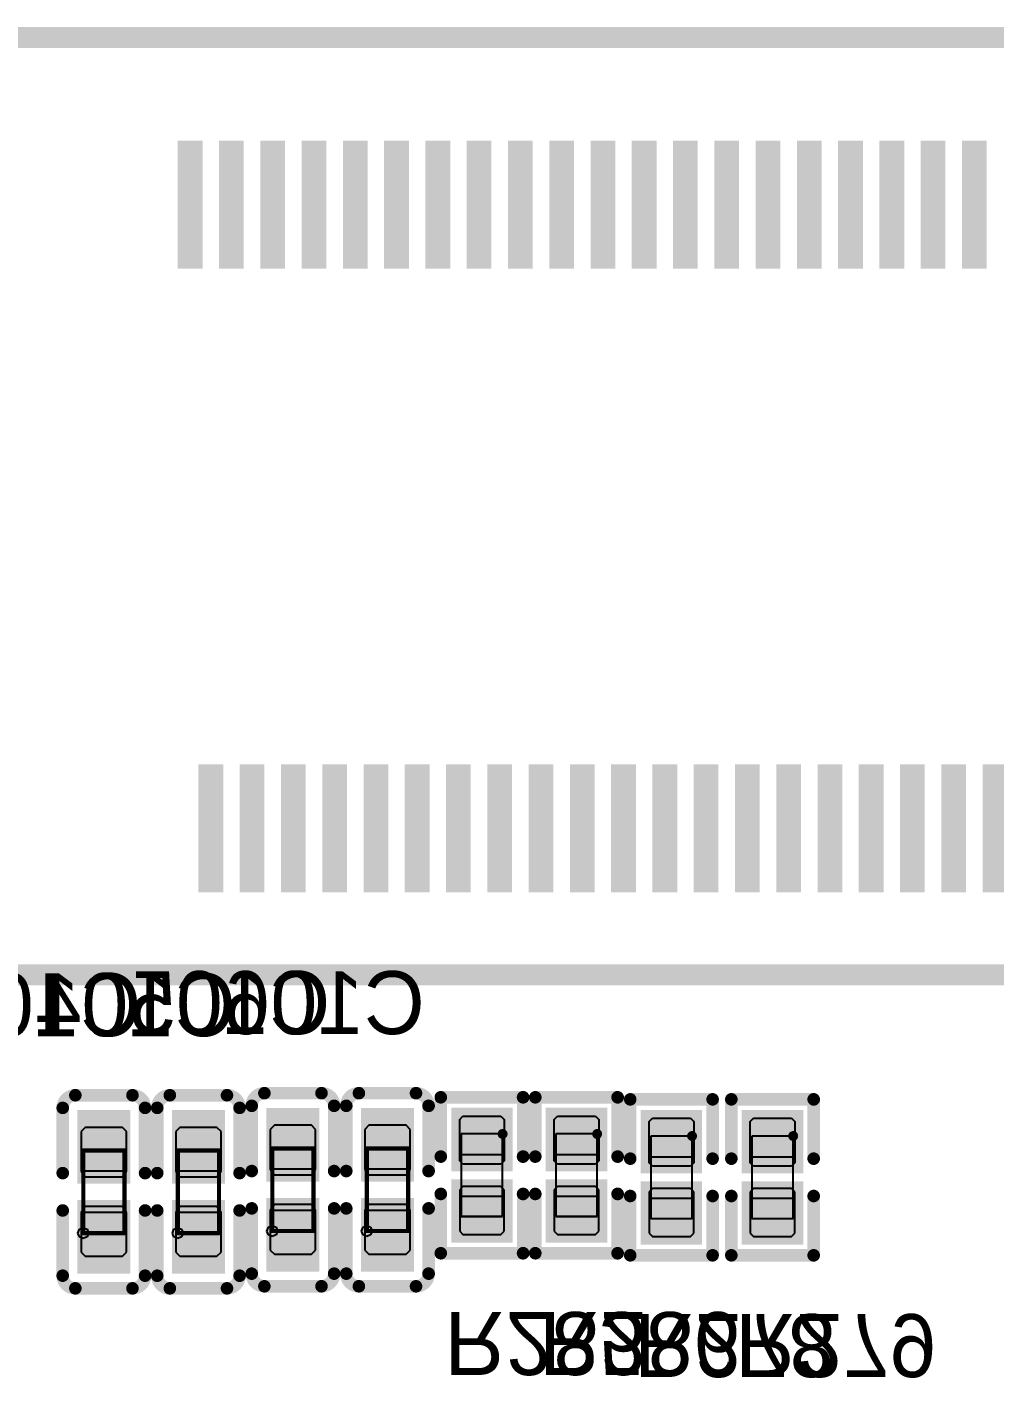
# Model space of a CAD drawing. Header units: millimetres. Extents: x 892 to 1144, y 1011 to 1123.
# Drawn here: x 1055.37 to 1067.09, y 1050.35 to 1066.7 of the extents above; entities that cross this region are included whole.
import ezdxf

# ---------------------------------------------------------------- set-up
doc = ezdxf.new("R2010")
doc.units = ezdxf.units.MM
for name, color, linetype in [('BottomLayer', 5, 'Continuous'), ('BottomOverlay', 54, 'Continuous'), ('BottomPaste', 16, 'Continuous'), ('BottomSolder', 6, 'Continuous'), ('Mechanical12', 56, 'Continuous'), ('Mechanical15', 56, 'Continuous'), ('Mechanical4', 56, 'Continuous'), ('Mechanical5', 56, 'Continuous'), ('Mechanical6', 56, 'Continuous')]:
    doc.layers.add(name, color=color, linetype=linetype)

msp = doc.modelspace()

# ---------------------------------------------------------------- linework, layer by layer
at = {"layer": 'BottomLayer'}
for points in [[(1057.195, 1063.775), (1057.495, 1063.775), (1057.195, 1065.325), (1057.495, 1065.325)], [(1057.695, 1063.775), (1057.995, 1063.775), (1057.695, 1065.325), (1057.995, 1065.325)], [(1058.195, 1063.775), (1058.495, 1063.775), (1058.195, 1065.325), (1058.495, 1065.325)], [(1058.695, 1063.775), (1058.995, 1063.775), (1058.695, 1065.325), (1058.995, 1065.325)], [(1059.195, 1063.775), (1059.495, 1063.775), (1059.195, 1065.325), (1059.495, 1065.325)], [(1059.695, 1063.775), (1059.995, 1063.775), (1059.695, 1065.325), (1059.995, 1065.325)], [(1060.195, 1063.775), (1060.495, 1063.775), (1060.195, 1065.325), (1060.495, 1065.325)], [(1060.695, 1063.775), (1060.995, 1063.775), (1060.695, 1065.325), (1060.995, 1065.325)], [(1061.195, 1063.775), (1061.495, 1063.775), (1061.195, 1065.325), (1061.495, 1065.325)], [(1061.695, 1063.775), (1061.995, 1063.775), (1061.695, 1065.325), (1061.995, 1065.325)], [(1062.195, 1063.775), (1062.495, 1063.775), (1062.195, 1065.325), (1062.495, 1065.325)], [(1062.695, 1063.775), (1062.995, 1063.775), (1062.695, 1065.325), (1062.995, 1065.325)], [(1063.195, 1063.775), (1063.495, 1063.775), (1063.195, 1065.325), (1063.495, 1065.325)], [(1063.695, 1063.775), (1063.995, 1063.775), (1063.695, 1065.325), (1063.995, 1065.325)], [(1064.195, 1063.775), (1064.495, 1063.775), (1064.195, 1065.325), (1064.495, 1065.325)], [(1064.695, 1063.775), (1064.995, 1063.775), (1064.695, 1065.325), (1064.995, 1065.325)], [(1065.195, 1063.775), (1065.495, 1063.775), (1065.195, 1065.325), (1065.495, 1065.325)], [(1065.695, 1063.775), (1065.995, 1063.775), (1065.695, 1065.325), (1065.995, 1065.325)], [(1066.195, 1063.775), (1066.495, 1063.775), (1066.195, 1065.325), (1066.495, 1065.325)], [(1066.695, 1063.775), (1066.995, 1063.775), (1066.695, 1065.325), (1066.995, 1065.325)], [(1057.445, 1056.225), (1057.745, 1056.225), (1057.445, 1057.775), (1057.745, 1057.775)], [(1057.945, 1056.225), (1058.245, 1056.225), (1057.945, 1057.775), (1058.245, 1057.775)], [(1058.445, 1056.225), (1058.745, 1056.225), (1058.445, 1057.775), (1058.745, 1057.775)], [(1058.945, 1056.225), (1059.245, 1056.225), (1058.945, 1057.775), (1059.245, 1057.775)], [(1059.445, 1056.225), (1059.745, 1056.225), (1059.445, 1057.775), (1059.745, 1057.775)], [(1059.945, 1056.225), (1060.245, 1056.225), (1059.945, 1057.775), (1060.245, 1057.775)], [(1060.445, 1056.225), (1060.745, 1056.225), (1060.445, 1057.775), (1060.745, 1057.775)], [(1060.945, 1056.225), (1061.245, 1056.225), (1060.945, 1057.775), (1061.245, 1057.775)], [(1061.445, 1056.225), (1061.745, 1056.225), (1061.445, 1057.775), (1061.745, 1057.775)], [(1061.945, 1056.225), (1062.245, 1056.225), (1061.945, 1057.775), (1062.245, 1057.775)], [(1062.445, 1056.225), (1062.745, 1056.225), (1062.445, 1057.775), (1062.745, 1057.775)], [(1062.945, 1056.225), (1063.245, 1056.225), (1062.945, 1057.775), (1063.245, 1057.775)], [(1063.445, 1056.225), (1063.745, 1056.225), (1063.445, 1057.775), (1063.745, 1057.775)], [(1063.945, 1056.225), (1064.245, 1056.225), (1063.945, 1057.775), (1064.245, 1057.775)], [(1064.445, 1056.225), (1064.745, 1056.225), (1064.445, 1057.775), (1064.745, 1057.775)], [(1064.945, 1056.225), (1065.245, 1056.225), (1064.945, 1057.775), (1065.245, 1057.775)], [(1065.445, 1056.225), (1065.745, 1056.225), (1065.445, 1057.775), (1065.745, 1057.775)], [(1065.945, 1056.225), (1066.245, 1056.225), (1065.945, 1057.775), (1066.245, 1057.775)], [(1066.445, 1056.225), (1066.745, 1056.225), (1066.445, 1057.775), (1066.745, 1057.775)], [(1066.945, 1056.225), (1067.245, 1056.225), (1066.945, 1057.775), (1067.245, 1057.775)], [(1056.57, 1052.75), (1056.57, 1053.54), (1056.03, 1052.75), (1056.03, 1053.54)], [(1057.715, 1052.75), (1057.715, 1053.54), (1057.175, 1052.75), (1057.175, 1053.54)], [(1058.86, 1052.775), (1058.86, 1053.565), (1058.32, 1052.775), (1058.32, 1053.565)], [(1060.005, 1052.775), (1060.005, 1053.565), (1059.465, 1052.775), (1059.465, 1053.565)], [(1060.61, 1053.516), (1060.61, 1052.95), (1061.15, 1053.516), (1061.15, 1052.95)], [(1061.755, 1053.516), (1061.755, 1052.95), (1062.295, 1053.516), (1062.295, 1052.95)], [(1062.905, 1053.491), (1062.905, 1052.925), (1063.445, 1053.491), (1063.445, 1052.925)], [(1064.13, 1053.491), (1064.13, 1052.925), (1064.67, 1053.491), (1064.67, 1052.925)], [(1060.61, 1052.65), (1060.61, 1052.084), (1061.15, 1052.65), (1061.15, 1052.084)], [(1061.755, 1052.65), (1061.755, 1052.084), (1062.295, 1052.65), (1062.295, 1052.084)], [(1062.905, 1052.625), (1062.905, 1052.059), (1063.445, 1052.625), (1063.445, 1052.059)], [(1064.13, 1052.625), (1064.13, 1052.059), (1064.67, 1052.625), (1064.67, 1052.059)], [(1056.57, 1051.66), (1056.57, 1052.45), (1056.03, 1051.66), (1056.03, 1052.45)], [(1057.715, 1051.66), (1057.715, 1052.45), (1057.175, 1051.66), (1057.175, 1052.45)], [(1058.86, 1051.685), (1058.86, 1052.475), (1058.32, 1051.685), (1058.32, 1052.475)], [(1060.005, 1051.685), (1060.005, 1052.475), (1059.465, 1051.685), (1059.465, 1052.475)]]:
    msp.add_solid(points, dxfattribs=at)
at = {"layer": 'BottomOverlay', "const_width": 0.152}
for points in [[(1055.801, 1053.616, -0.414214), (1055.954, 1053.769)], [(1056.646, 1053.769, -0.414214), (1056.799, 1053.616)], [(1056.946, 1053.616, -0.414214), (1057.099, 1053.769)], [(1057.791, 1053.769, -0.414214), (1057.944, 1053.616)], [(1058.091, 1053.641, -0.414214), (1058.244, 1053.794)], [(1058.936, 1053.794, -0.414214), (1059.089, 1053.641)], [(1059.236, 1053.641, -0.414214), (1059.389, 1053.794)], [(1060.081, 1053.794, -0.414214), (1060.234, 1053.641)], [(1055.954, 1051.431, -0.414214), (1055.801, 1051.584)], [(1056.799, 1051.584, -0.414214), (1056.646, 1051.431)], [(1057.099, 1051.431, -0.414214), (1056.946, 1051.584)], [(1057.944, 1051.584, -0.414214), (1057.791, 1051.431)], [(1058.244, 1051.456, -0.414214), (1058.091, 1051.609)], [(1059.089, 1051.609, -0.414214), (1058.936, 1051.456)], [(1059.389, 1051.456, -0.414214), (1059.236, 1051.609)], [(1060.234, 1051.609, -0.414214), (1060.081, 1051.456)]]:
    msp.add_lwpolyline(points, format="xyb", dxfattribs=at)
for points in [[(1055.954, 1053.769), (1056.646, 1053.769)], [(1057.099, 1053.769), (1057.791, 1053.769)], [(1058.244, 1053.794), (1058.936, 1053.794)], [(1059.389, 1053.794), (1060.081, 1053.794)], [(1055.801, 1052.826), (1055.801, 1053.616)], [(1056.799, 1052.826), (1056.799, 1053.616)], [(1056.946, 1052.826), (1056.946, 1053.616)], [(1057.944, 1052.826), (1057.944, 1053.616)], [(1058.091, 1052.851), (1058.091, 1053.641)], [(1059.089, 1052.851), (1059.089, 1053.641)], [(1059.236, 1052.851), (1059.236, 1053.641)], [(1060.234, 1052.851), (1060.234, 1053.641)], [(1060.381, 1053.744), (1061.379, 1053.744)], [(1060.381, 1053.026), (1060.381, 1053.744)], [(1061.379, 1053.026), (1061.379, 1053.744)], [(1061.526, 1053.744), (1062.524, 1053.744)], [(1061.526, 1053.026), (1061.526, 1053.744)], [(1062.524, 1053.026), (1062.524, 1053.744)], [(1062.676, 1053.719), (1063.674, 1053.719)], [(1062.676, 1053.001), (1062.676, 1053.719)], [(1063.674, 1053.001), (1063.674, 1053.719)], [(1063.901, 1053.719), (1064.899, 1053.719)], [(1063.901, 1053.001), (1063.901, 1053.719)], [(1064.899, 1053.001), (1064.899, 1053.719)], [(1060.381, 1051.856), (1060.381, 1052.574)], [(1061.379, 1051.856), (1061.379, 1052.574)], [(1061.526, 1051.856), (1061.526, 1052.574)], [(1062.524, 1051.856), (1062.524, 1052.574)], [(1062.676, 1051.831), (1062.676, 1052.549)], [(1063.674, 1051.831), (1063.674, 1052.549)], [(1063.901, 1051.831), (1063.901, 1052.549)], [(1064.899, 1051.831), (1064.899, 1052.549)], [(1055.801, 1051.584), (1055.801, 1052.374)], [(1056.799, 1051.584), (1056.799, 1052.374)], [(1056.946, 1051.584), (1056.946, 1052.374)], [(1057.944, 1051.584), (1057.944, 1052.374)], [(1058.091, 1051.609), (1058.091, 1052.399)], [(1059.089, 1051.609), (1059.089, 1052.399)], [(1059.236, 1051.609), (1059.236, 1052.399)], [(1060.234, 1051.609), (1060.234, 1052.399)], [(1060.381, 1051.856), (1061.379, 1051.856)], [(1061.526, 1051.856), (1062.524, 1051.856)], [(1062.676, 1051.831), (1063.674, 1051.831)], [(1063.901, 1051.831), (1064.899, 1051.831)], [(1055.954, 1051.431), (1056.646, 1051.431)], [(1057.099, 1051.431), (1057.791, 1051.431)], [(1058.244, 1051.456), (1058.936, 1051.456)], [(1059.389, 1051.456), (1060.081, 1051.456)]]:
    msp.add_lwpolyline(points, dxfattribs=at)
at = {"layer": 'BottomOverlay', "const_width": 0.0762}
for points in [[(1055.916, 1053.769, 1), (1055.992, 1053.769, 1)], [(1055.916, 1053.769, 1), (1055.992, 1053.769, 1)], [(1056.608, 1053.769, 1), (1056.684, 1053.769, 1)], [(1056.608, 1053.769, 1), (1056.684, 1053.769, 1)], [(1057.061, 1053.769, 1), (1057.137, 1053.769, 1)], [(1057.061, 1053.769, 1), (1057.137, 1053.769, 1)], [(1057.753, 1053.769, 1), (1057.829, 1053.769, 1)], [(1057.753, 1053.769, 1), (1057.829, 1053.769, 1)], [(1058.206, 1053.794, 1), (1058.282, 1053.794, 1)], [(1058.206, 1053.794, 1), (1058.282, 1053.794, 1)], [(1058.898, 1053.794, 1), (1058.974, 1053.794, 1)], [(1058.898, 1053.794, 1), (1058.974, 1053.794, 1)], [(1059.351, 1053.794, 1), (1059.427, 1053.794, 1)], [(1059.351, 1053.794, 1), (1059.427, 1053.794, 1)], [(1060.043, 1053.794, 1), (1060.119, 1053.794, 1)], [(1060.043, 1053.794, 1), (1060.119, 1053.794, 1)], [(1055.763, 1053.616, 1), (1055.839, 1053.616, 1)], [(1055.763, 1053.616, 1), (1055.839, 1053.616, 1)], [(1056.761, 1053.616, 1), (1056.837, 1053.616, 1)], [(1056.761, 1053.616, 1), (1056.837, 1053.616, 1)], [(1056.908, 1053.616, 1), (1056.984, 1053.616, 1)], [(1056.908, 1053.616, 1), (1056.984, 1053.616, 1)], [(1057.906, 1053.616, 1), (1057.982, 1053.616, 1)], [(1057.906, 1053.616, 1), (1057.982, 1053.616, 1)], [(1058.053, 1053.641, 1), (1058.129, 1053.641, 1)], [(1058.053, 1053.641, 1), (1058.129, 1053.641, 1)], [(1059.051, 1053.641, 1), (1059.127, 1053.641, 1)], [(1059.051, 1053.641, 1), (1059.127, 1053.641, 1)], [(1059.198, 1053.641, 1), (1059.274, 1053.641, 1)], [(1059.198, 1053.641, 1), (1059.274, 1053.641, 1)], [(1060.195, 1053.641, 1), (1060.272, 1053.641, 1)], [(1060.195, 1053.641, 1), (1060.272, 1053.641, 1)], [(1060.343, 1053.744, 1), (1060.419, 1053.744, 1)], [(1060.343, 1053.744, 1), (1060.419, 1053.744, 1)], [(1061.34, 1053.744, 1), (1061.417, 1053.744, 1)], [(1061.34, 1053.744, 1), (1061.417, 1053.744, 1)], [(1061.488, 1053.744, 1), (1061.564, 1053.744, 1)], [(1061.488, 1053.744, 1), (1061.564, 1053.744, 1)], [(1062.485, 1053.744, 1), (1062.562, 1053.744, 1)], [(1062.485, 1053.744, 1), (1062.562, 1053.744, 1)], [(1062.638, 1053.719, 1), (1062.714, 1053.719, 1)], [(1062.638, 1053.719, 1), (1062.714, 1053.719, 1)], [(1063.636, 1053.719, 1), (1063.712, 1053.719, 1)], [(1063.636, 1053.719, 1), (1063.712, 1053.719, 1)], [(1063.863, 1053.719, 1), (1063.939, 1053.719, 1)], [(1063.863, 1053.719, 1), (1063.939, 1053.719, 1)], [(1064.86, 1053.719, 1), (1064.937, 1053.719, 1)], [(1064.86, 1053.719, 1), (1064.937, 1053.719, 1)], [(1060.343, 1053.026, 1), (1060.419, 1053.026, 1)], [(1061.34, 1053.026, 1), (1061.417, 1053.026, 1)], [(1061.488, 1053.026, 1), (1061.564, 1053.026, 1)], [(1062.485, 1053.026, 1), (1062.562, 1053.026, 1)], [(1062.638, 1053.001, 1), (1062.714, 1053.001, 1)], [(1063.636, 1053.001, 1), (1063.712, 1053.001, 1)], [(1063.863, 1053.001, 1), (1063.939, 1053.001, 1)], [(1064.86, 1053.001, 1), (1064.937, 1053.001, 1)], [(1055.763, 1052.826, 1), (1055.839, 1052.826, 1)], [(1056.761, 1052.826, 1), (1056.837, 1052.826, 1)], [(1056.908, 1052.826, 1), (1056.984, 1052.826, 1)], [(1057.906, 1052.826, 1), (1057.982, 1052.826, 1)], [(1058.053, 1052.851, 1), (1058.129, 1052.851, 1)], [(1059.051, 1052.851, 1), (1059.127, 1052.851, 1)], [(1059.198, 1052.851, 1), (1059.274, 1052.851, 1)], [(1060.195, 1052.851, 1), (1060.272, 1052.851, 1)], [(1060.343, 1052.574, 1), (1060.419, 1052.574, 1)], [(1061.34, 1052.574, 1), (1061.417, 1052.574, 1)], [(1061.488, 1052.574, 1), (1061.564, 1052.574, 1)], [(1062.485, 1052.574, 1), (1062.562, 1052.574, 1)], [(1062.638, 1052.549, 1), (1062.714, 1052.549, 1)], [(1063.636, 1052.549, 1), (1063.712, 1052.549, 1)], [(1063.863, 1052.549, 1), (1063.939, 1052.549, 1)], [(1064.86, 1052.549, 1), (1064.937, 1052.549, 1)], [(1055.763, 1052.374, 1), (1055.839, 1052.374, 1)], [(1056.761, 1052.374, 1), (1056.837, 1052.374, 1)], [(1056.908, 1052.374, 1), (1056.984, 1052.374, 1)], [(1057.906, 1052.374, 1), (1057.982, 1052.374, 1)], [(1058.053, 1052.399, 1), (1058.129, 1052.399, 1)], [(1059.051, 1052.399, 1), (1059.127, 1052.399, 1)], [(1059.198, 1052.399, 1), (1059.274, 1052.399, 1)], [(1060.195, 1052.399, 1), (1060.272, 1052.399, 1)], [(1060.343, 1051.856, 1), (1060.419, 1051.856, 1)], [(1060.343, 1051.856, 1), (1060.419, 1051.856, 1)], [(1061.34, 1051.856, 1), (1061.417, 1051.856, 1)], [(1061.34, 1051.856, 1), (1061.417, 1051.856, 1)], [(1061.488, 1051.856, 1), (1061.564, 1051.856, 1)], [(1061.488, 1051.856, 1), (1061.564, 1051.856, 1)], [(1062.485, 1051.856, 1), (1062.562, 1051.856, 1)], [(1062.485, 1051.856, 1), (1062.562, 1051.856, 1)], [(1062.638, 1051.831, 1), (1062.714, 1051.831, 1)], [(1062.638, 1051.831, 1), (1062.714, 1051.831, 1)], [(1063.636, 1051.831, 1), (1063.712, 1051.831, 1)], [(1063.636, 1051.831, 1), (1063.712, 1051.831, 1)], [(1063.863, 1051.831, 1), (1063.939, 1051.831, 1)], [(1063.863, 1051.831, 1), (1063.939, 1051.831, 1)], [(1064.86, 1051.831, 1), (1064.937, 1051.831, 1)], [(1064.86, 1051.831, 1), (1064.937, 1051.831, 1)], [(1055.763, 1051.584, 1), (1055.839, 1051.584, 1)], [(1055.763, 1051.584, 1), (1055.839, 1051.584, 1)], [(1056.761, 1051.584, 1), (1056.837, 1051.584, 1)], [(1056.761, 1051.584, 1), (1056.837, 1051.584, 1)], [(1056.908, 1051.584, 1), (1056.984, 1051.584, 1)], [(1056.908, 1051.584, 1), (1056.984, 1051.584, 1)], [(1057.906, 1051.584, 1), (1057.982, 1051.584, 1)], [(1057.906, 1051.584, 1), (1057.982, 1051.584, 1)], [(1058.053, 1051.609, 1), (1058.129, 1051.609, 1)], [(1058.053, 1051.609, 1), (1058.129, 1051.609, 1)], [(1059.051, 1051.609, 1), (1059.127, 1051.609, 1)], [(1059.051, 1051.609, 1), (1059.127, 1051.609, 1)], [(1059.198, 1051.609, 1), (1059.274, 1051.609, 1)], [(1059.198, 1051.609, 1), (1059.274, 1051.609, 1)], [(1060.195, 1051.609, 1), (1060.272, 1051.609, 1)], [(1060.195, 1051.609, 1), (1060.272, 1051.609, 1)], [(1055.916, 1051.431, 1), (1055.992, 1051.431, 1)], [(1055.916, 1051.431, 1), (1055.992, 1051.431, 1)], [(1056.608, 1051.431, 1), (1056.684, 1051.431, 1)], [(1056.608, 1051.431, 1), (1056.684, 1051.431, 1)], [(1057.061, 1051.431, 1), (1057.137, 1051.431, 1)], [(1057.061, 1051.431, 1), (1057.137, 1051.431, 1)], [(1057.753, 1051.431, 1), (1057.829, 1051.431, 1)], [(1057.753, 1051.431, 1), (1057.829, 1051.431, 1)], [(1058.206, 1051.456, 1), (1058.282, 1051.456, 1)], [(1058.206, 1051.456, 1), (1058.282, 1051.456, 1)], [(1058.898, 1051.456, 1), (1058.974, 1051.456, 1)], [(1058.898, 1051.456, 1), (1058.974, 1051.456, 1)], [(1059.351, 1051.456, 1), (1059.427, 1051.456, 1)], [(1059.351, 1051.456, 1), (1059.427, 1051.456, 1)], [(1060.043, 1051.456, 1), (1060.119, 1051.456, 1)], [(1060.043, 1051.456, 1), (1060.119, 1051.456, 1)]]:
    msp.add_lwpolyline(points, format="xyb", close=True, dxfattribs=at)
at = {"layer": 'BottomPaste'}
for p, q in [((1060.61, 1053.476), (1060.65, 1053.516)), ((1060.65, 1053.516), (1061.11, 1053.516)), ((1061.11, 1053.516), (1061.15, 1053.476)), ((1061.755, 1053.476), (1061.795, 1053.516)), ((1061.795, 1053.516), (1062.255, 1053.516)), ((1062.255, 1053.516), (1062.295, 1053.476)), ((1056.075, 1053.38), (1056.025, 1053.33)), ((1056.525, 1053.38), (1056.075, 1053.38)), ((1056.575, 1053.33), (1056.525, 1053.38)), ((1057.22, 1053.38), (1057.17, 1053.33)), ((1057.67, 1053.38), (1057.22, 1053.38)), ((1057.72, 1053.33), (1057.67, 1053.38)), ((1058.365, 1053.405), (1058.315, 1053.355)), ((1058.315, 1053.355), (1058.315, 1052.875)), ((1058.815, 1053.405), (1058.365, 1053.405)), ((1058.865, 1053.355), (1058.815, 1053.405)), ((1058.865, 1052.875), (1058.865, 1053.355)), ((1059.51, 1053.405), (1059.46, 1053.355)), ((1059.46, 1053.355), (1059.46, 1052.875)), ((1059.96, 1053.405), (1059.51, 1053.405)), ((1060.01, 1053.355), (1059.96, 1053.405)), ((1060.01, 1052.875), (1060.01, 1053.355)), ((1060.61, 1052.975), (1060.61, 1053.476)), ((1061.15, 1053.476), (1061.15, 1052.975)), ((1061.755, 1052.975), (1061.755, 1053.476)), ((1062.295, 1053.476), (1062.295, 1052.975)), ((1062.905, 1053.451), (1062.945, 1053.491)), ((1062.905, 1052.95), (1062.905, 1053.451)), ((1062.945, 1053.491), (1063.405, 1053.491)), ((1063.405, 1053.491), (1063.445, 1053.451)), ((1063.445, 1053.451), (1063.445, 1052.95)), ((1064.13, 1053.451), (1064.17, 1053.491)), ((1064.13, 1052.95), (1064.13, 1053.451)), ((1064.17, 1053.491), (1064.63, 1053.491)), ((1064.63, 1053.491), (1064.67, 1053.451)), ((1064.67, 1053.451), (1064.67, 1052.95)), ((1056.025, 1053.33), (1056.025, 1052.85)), ((1056.575, 1052.85), (1056.575, 1053.33)), ((1057.17, 1053.33), (1057.17, 1052.85)), ((1057.72, 1052.85), (1057.72, 1053.33)), ((1056.025, 1052.85), (1056.075, 1052.78)), ((1056.525, 1052.78), (1056.575, 1052.85)), ((1057.17, 1052.85), (1057.22, 1052.78)), ((1057.67, 1052.78), (1057.72, 1052.85)), ((1058.315, 1052.875), (1058.365, 1052.805)), ((1058.815, 1052.805), (1058.865, 1052.875)), ((1059.46, 1052.875), (1059.51, 1052.805)), ((1059.96, 1052.805), (1060.01, 1052.875)), ((1060.65, 1052.935), (1060.61, 1052.975)), ((1061.11, 1052.935), (1060.65, 1052.935)), ((1061.15, 1052.975), (1061.11, 1052.935)), ((1061.795, 1052.935), (1061.755, 1052.975)), ((1062.255, 1052.935), (1061.795, 1052.935)), ((1062.295, 1052.975), (1062.255, 1052.935)), ((1062.945, 1052.91), (1062.905, 1052.95)), ((1063.405, 1052.91), (1062.945, 1052.91)), ((1063.445, 1052.95), (1063.405, 1052.91)), ((1064.17, 1052.91), (1064.13, 1052.95)), ((1064.63, 1052.91), (1064.17, 1052.91)), ((1064.67, 1052.95), (1064.63, 1052.91)), ((1056.075, 1052.78), (1056.525, 1052.78)), ((1057.22, 1052.78), (1057.67, 1052.78)), ((1058.365, 1052.805), (1058.815, 1052.805)), ((1059.51, 1052.805), (1059.96, 1052.805)), ((1060.65, 1052.665), (1060.61, 1052.625)), ((1060.61, 1052.625), (1060.61, 1052.124)), ((1061.11, 1052.665), (1060.65, 1052.665)), ((1061.15, 1052.625), (1061.11, 1052.665)), ((1061.15, 1052.124), (1061.15, 1052.625)), ((1061.795, 1052.665), (1061.755, 1052.625)), ((1061.755, 1052.625), (1061.755, 1052.124)), ((1062.255, 1052.665), (1061.795, 1052.665)), ((1062.295, 1052.625), (1062.255, 1052.665)), ((1062.295, 1052.124), (1062.295, 1052.625)), ((1062.945, 1052.64), (1062.905, 1052.6)), ((1062.905, 1052.6), (1062.905, 1052.099)), ((1063.405, 1052.64), (1062.945, 1052.64)), ((1063.445, 1052.6), (1063.405, 1052.64)), ((1063.445, 1052.099), (1063.445, 1052.6)), ((1064.17, 1052.64), (1064.13, 1052.6)), ((1064.13, 1052.6), (1064.13, 1052.099)), ((1064.63, 1052.64), (1064.17, 1052.64)), ((1064.67, 1052.6), (1064.63, 1052.64)), ((1064.67, 1052.099), (1064.67, 1052.6)), ((1056.075, 1052.42), (1056.025, 1052.35)), ((1056.525, 1052.42), (1056.075, 1052.42)), ((1056.575, 1052.35), (1056.525, 1052.42)), ((1057.22, 1052.42), (1057.17, 1052.35)), ((1057.67, 1052.42), (1057.22, 1052.42)), ((1057.72, 1052.35), (1057.67, 1052.42)), ((1058.365, 1052.445), (1058.315, 1052.375)), ((1058.315, 1052.375), (1058.315, 1051.895)), ((1058.815, 1052.445), (1058.365, 1052.445)), ((1058.865, 1052.375), (1058.815, 1052.445)), ((1058.865, 1051.895), (1058.865, 1052.375)), ((1059.51, 1052.445), (1059.46, 1052.375)), ((1059.46, 1052.375), (1059.46, 1051.895)), ((1059.96, 1052.445), (1059.51, 1052.445)), ((1060.01, 1052.375), (1059.96, 1052.445)), ((1060.01, 1051.895), (1060.01, 1052.375)), ((1056.025, 1052.35), (1056.025, 1051.87)), ((1056.575, 1051.87), (1056.575, 1052.35)), ((1057.17, 1052.35), (1057.17, 1051.87)), ((1057.72, 1051.87), (1057.72, 1052.35)), ((1060.61, 1052.124), (1060.65, 1052.084)), ((1060.65, 1052.084), (1061.11, 1052.084)), ((1061.11, 1052.084), (1061.15, 1052.124)), ((1061.755, 1052.124), (1061.795, 1052.084)), ((1061.795, 1052.084), (1062.255, 1052.084)), ((1062.255, 1052.084), (1062.295, 1052.124)), ((1062.905, 1052.099), (1062.945, 1052.059)), ((1062.945, 1052.059), (1063.405, 1052.059)), ((1063.405, 1052.059), (1063.445, 1052.099)), ((1064.13, 1052.099), (1064.17, 1052.059)), ((1064.17, 1052.059), (1064.63, 1052.059)), ((1064.63, 1052.059), (1064.67, 1052.099)), ((1056.025, 1051.87), (1056.075, 1051.82)), ((1056.525, 1051.82), (1056.575, 1051.87)), ((1057.17, 1051.87), (1057.22, 1051.82)), ((1057.67, 1051.82), (1057.72, 1051.87)), ((1058.315, 1051.895), (1058.365, 1051.845)), ((1058.815, 1051.845), (1058.865, 1051.895)), ((1059.46, 1051.895), (1059.51, 1051.845)), ((1059.96, 1051.845), (1060.01, 1051.895)), ((1056.075, 1051.82), (1056.525, 1051.82)), ((1057.22, 1051.82), (1057.67, 1051.82)), ((1058.365, 1051.845), (1058.815, 1051.845)), ((1059.51, 1051.845), (1059.96, 1051.845))]:
    msp.add_line(p, q, dxfattribs=at)
for points in [[(1057.195, 1063.775), (1057.495, 1063.775), (1057.195, 1065.325), (1057.495, 1065.325)], [(1057.695, 1063.775), (1057.995, 1063.775), (1057.695, 1065.325), (1057.995, 1065.325)], [(1058.195, 1063.775), (1058.495, 1063.775), (1058.195, 1065.325), (1058.495, 1065.325)], [(1058.695, 1063.775), (1058.995, 1063.775), (1058.695, 1065.325), (1058.995, 1065.325)], [(1059.195, 1063.775), (1059.495, 1063.775), (1059.195, 1065.325), (1059.495, 1065.325)], [(1059.695, 1063.775), (1059.995, 1063.775), (1059.695, 1065.325), (1059.995, 1065.325)], [(1060.195, 1063.775), (1060.495, 1063.775), (1060.195, 1065.325), (1060.495, 1065.325)], [(1060.695, 1063.775), (1060.995, 1063.775), (1060.695, 1065.325), (1060.995, 1065.325)], [(1061.195, 1063.775), (1061.495, 1063.775), (1061.195, 1065.325), (1061.495, 1065.325)], [(1061.695, 1063.775), (1061.995, 1063.775), (1061.695, 1065.325), (1061.995, 1065.325)], [(1062.195, 1063.775), (1062.495, 1063.775), (1062.195, 1065.325), (1062.495, 1065.325)], [(1062.695, 1063.775), (1062.995, 1063.775), (1062.695, 1065.325), (1062.995, 1065.325)], [(1063.195, 1063.775), (1063.495, 1063.775), (1063.195, 1065.325), (1063.495, 1065.325)], [(1063.695, 1063.775), (1063.995, 1063.775), (1063.695, 1065.325), (1063.995, 1065.325)], [(1064.195, 1063.775), (1064.495, 1063.775), (1064.195, 1065.325), (1064.495, 1065.325)], [(1064.695, 1063.775), (1064.995, 1063.775), (1064.695, 1065.325), (1064.995, 1065.325)], [(1065.195, 1063.775), (1065.495, 1063.775), (1065.195, 1065.325), (1065.495, 1065.325)], [(1065.695, 1063.775), (1065.995, 1063.775), (1065.695, 1065.325), (1065.995, 1065.325)], [(1066.195, 1063.775), (1066.495, 1063.775), (1066.195, 1065.325), (1066.495, 1065.325)], [(1066.695, 1063.775), (1066.995, 1063.775), (1066.695, 1065.325), (1066.995, 1065.325)], [(1057.445, 1056.225), (1057.745, 1056.225), (1057.445, 1057.775), (1057.745, 1057.775)], [(1057.945, 1056.225), (1058.245, 1056.225), (1057.945, 1057.775), (1058.245, 1057.775)], [(1058.445, 1056.225), (1058.745, 1056.225), (1058.445, 1057.775), (1058.745, 1057.775)], [(1058.945, 1056.225), (1059.245, 1056.225), (1058.945, 1057.775), (1059.245, 1057.775)], [(1059.445, 1056.225), (1059.745, 1056.225), (1059.445, 1057.775), (1059.745, 1057.775)], [(1059.945, 1056.225), (1060.245, 1056.225), (1059.945, 1057.775), (1060.245, 1057.775)], [(1060.445, 1056.225), (1060.745, 1056.225), (1060.445, 1057.775), (1060.745, 1057.775)], [(1060.945, 1056.225), (1061.245, 1056.225), (1060.945, 1057.775), (1061.245, 1057.775)], [(1061.445, 1056.225), (1061.745, 1056.225), (1061.445, 1057.775), (1061.745, 1057.775)], [(1061.945, 1056.225), (1062.245, 1056.225), (1061.945, 1057.775), (1062.245, 1057.775)], [(1062.445, 1056.225), (1062.745, 1056.225), (1062.445, 1057.775), (1062.745, 1057.775)], [(1062.945, 1056.225), (1063.245, 1056.225), (1062.945, 1057.775), (1063.245, 1057.775)], [(1063.445, 1056.225), (1063.745, 1056.225), (1063.445, 1057.775), (1063.745, 1057.775)], [(1063.945, 1056.225), (1064.245, 1056.225), (1063.945, 1057.775), (1064.245, 1057.775)], [(1064.445, 1056.225), (1064.745, 1056.225), (1064.445, 1057.775), (1064.745, 1057.775)], [(1064.945, 1056.225), (1065.245, 1056.225), (1064.945, 1057.775), (1065.245, 1057.775)], [(1065.445, 1056.225), (1065.745, 1056.225), (1065.445, 1057.775), (1065.745, 1057.775)], [(1065.945, 1056.225), (1066.245, 1056.225), (1065.945, 1057.775), (1066.245, 1057.775)], [(1066.445, 1056.225), (1066.745, 1056.225), (1066.445, 1057.775), (1066.745, 1057.775)], [(1066.945, 1056.225), (1067.245, 1056.225), (1066.945, 1057.775), (1067.245, 1057.775)], [(1056.57, 1052.75), (1056.57, 1053.54), (1056.03, 1052.75), (1056.03, 1053.54)], [(1057.715, 1052.75), (1057.715, 1053.54), (1057.175, 1052.75), (1057.175, 1053.54)], [(1058.86, 1052.775), (1058.86, 1053.565), (1058.32, 1052.775), (1058.32, 1053.565)], [(1060.005, 1052.775), (1060.005, 1053.565), (1059.465, 1052.775), (1059.465, 1053.565)], [(1060.61, 1053.516), (1060.61, 1052.95), (1061.15, 1053.516), (1061.15, 1052.95)], [(1061.755, 1053.516), (1061.755, 1052.95), (1062.295, 1053.516), (1062.295, 1052.95)], [(1062.905, 1053.491), (1062.905, 1052.925), (1063.445, 1053.491), (1063.445, 1052.925)], [(1064.13, 1053.491), (1064.13, 1052.925), (1064.67, 1053.491), (1064.67, 1052.925)], [(1060.61, 1052.65), (1060.61, 1052.084), (1061.15, 1052.65), (1061.15, 1052.084)], [(1061.755, 1052.65), (1061.755, 1052.084), (1062.295, 1052.65), (1062.295, 1052.084)], [(1062.905, 1052.625), (1062.905, 1052.059), (1063.445, 1052.625), (1063.445, 1052.059)], [(1064.13, 1052.625), (1064.13, 1052.059), (1064.67, 1052.625), (1064.67, 1052.059)], [(1056.57, 1051.66), (1056.57, 1052.45), (1056.03, 1051.66), (1056.03, 1052.45)], [(1057.715, 1051.66), (1057.715, 1052.45), (1057.175, 1051.66), (1057.175, 1052.45)], [(1058.86, 1051.685), (1058.86, 1052.475), (1058.32, 1051.685), (1058.32, 1052.475)], [(1060.005, 1051.685), (1060.005, 1052.475), (1059.465, 1051.685), (1059.465, 1052.475)]]:
    msp.add_solid(points, dxfattribs=at)
at = {"layer": 'BottomSolder'}
for points in [[(1057.195, 1063.775), (1057.495, 1063.775), (1057.195, 1065.325), (1057.495, 1065.325)], [(1057.695, 1063.775), (1057.995, 1063.775), (1057.695, 1065.325), (1057.995, 1065.325)], [(1058.195, 1063.775), (1058.495, 1063.775), (1058.195, 1065.325), (1058.495, 1065.325)], [(1058.695, 1063.775), (1058.995, 1063.775), (1058.695, 1065.325), (1058.995, 1065.325)], [(1059.195, 1063.775), (1059.495, 1063.775), (1059.195, 1065.325), (1059.495, 1065.325)], [(1059.695, 1063.775), (1059.995, 1063.775), (1059.695, 1065.325), (1059.995, 1065.325)], [(1060.195, 1063.775), (1060.495, 1063.775), (1060.195, 1065.325), (1060.495, 1065.325)], [(1060.695, 1063.775), (1060.995, 1063.775), (1060.695, 1065.325), (1060.995, 1065.325)], [(1061.195, 1063.775), (1061.495, 1063.775), (1061.195, 1065.325), (1061.495, 1065.325)], [(1061.695, 1063.775), (1061.995, 1063.775), (1061.695, 1065.325), (1061.995, 1065.325)], [(1062.195, 1063.775), (1062.495, 1063.775), (1062.195, 1065.325), (1062.495, 1065.325)], [(1062.695, 1063.775), (1062.995, 1063.775), (1062.695, 1065.325), (1062.995, 1065.325)], [(1063.195, 1063.775), (1063.495, 1063.775), (1063.195, 1065.325), (1063.495, 1065.325)], [(1063.695, 1063.775), (1063.995, 1063.775), (1063.695, 1065.325), (1063.995, 1065.325)], [(1064.195, 1063.775), (1064.495, 1063.775), (1064.195, 1065.325), (1064.495, 1065.325)], [(1064.695, 1063.775), (1064.995, 1063.775), (1064.695, 1065.325), (1064.995, 1065.325)], [(1065.195, 1063.775), (1065.495, 1063.775), (1065.195, 1065.325), (1065.495, 1065.325)], [(1065.695, 1063.775), (1065.995, 1063.775), (1065.695, 1065.325), (1065.995, 1065.325)], [(1066.195, 1063.775), (1066.495, 1063.775), (1066.195, 1065.325), (1066.495, 1065.325)], [(1066.695, 1063.775), (1066.995, 1063.775), (1066.695, 1065.325), (1066.995, 1065.325)], [(1057.445, 1056.225), (1057.745, 1056.225), (1057.445, 1057.775), (1057.745, 1057.775)], [(1057.945, 1056.225), (1058.245, 1056.225), (1057.945, 1057.775), (1058.245, 1057.775)], [(1058.445, 1056.225), (1058.745, 1056.225), (1058.445, 1057.775), (1058.745, 1057.775)], [(1058.945, 1056.225), (1059.245, 1056.225), (1058.945, 1057.775), (1059.245, 1057.775)], [(1059.445, 1056.225), (1059.745, 1056.225), (1059.445, 1057.775), (1059.745, 1057.775)], [(1059.945, 1056.225), (1060.245, 1056.225), (1059.945, 1057.775), (1060.245, 1057.775)], [(1060.445, 1056.225), (1060.745, 1056.225), (1060.445, 1057.775), (1060.745, 1057.775)], [(1060.945, 1056.225), (1061.245, 1056.225), (1060.945, 1057.775), (1061.245, 1057.775)], [(1061.445, 1056.225), (1061.745, 1056.225), (1061.445, 1057.775), (1061.745, 1057.775)], [(1061.945, 1056.225), (1062.245, 1056.225), (1061.945, 1057.775), (1062.245, 1057.775)], [(1062.445, 1056.225), (1062.745, 1056.225), (1062.445, 1057.775), (1062.745, 1057.775)], [(1062.945, 1056.225), (1063.245, 1056.225), (1062.945, 1057.775), (1063.245, 1057.775)], [(1063.445, 1056.225), (1063.745, 1056.225), (1063.445, 1057.775), (1063.745, 1057.775)], [(1063.945, 1056.225), (1064.245, 1056.225), (1063.945, 1057.775), (1064.245, 1057.775)], [(1064.445, 1056.225), (1064.745, 1056.225), (1064.445, 1057.775), (1064.745, 1057.775)], [(1064.945, 1056.225), (1065.245, 1056.225), (1064.945, 1057.775), (1065.245, 1057.775)], [(1065.445, 1056.225), (1065.745, 1056.225), (1065.445, 1057.775), (1065.745, 1057.775)], [(1065.945, 1056.225), (1066.245, 1056.225), (1065.945, 1057.775), (1066.245, 1057.775)], [(1066.445, 1056.225), (1066.745, 1056.225), (1066.445, 1057.775), (1066.745, 1057.775)], [(1066.945, 1056.225), (1067.245, 1056.225), (1066.945, 1057.775), (1067.245, 1057.775)], [(1056.621, 1052.699), (1056.621, 1053.591), (1055.979, 1052.699), (1055.979, 1053.591)], [(1057.766, 1052.699), (1057.766, 1053.591), (1057.124, 1052.699), (1057.124, 1053.591)], [(1058.911, 1052.724), (1058.911, 1053.616), (1058.269, 1052.724), (1058.269, 1053.616)], [(1060.056, 1052.724), (1060.056, 1053.616), (1059.414, 1052.724), (1059.414, 1053.616)], [(1060.508, 1053.617), (1060.508, 1052.848), (1061.252, 1053.617), (1061.252, 1052.848)], [(1061.653, 1053.617), (1061.653, 1052.848), (1062.397, 1053.617), (1062.397, 1052.848)], [(1062.803, 1053.592), (1062.803, 1052.823), (1063.547, 1053.592), (1063.547, 1052.823)], [(1064.028, 1053.592), (1064.028, 1052.823), (1064.772, 1053.592), (1064.772, 1052.823)], [(1060.508, 1052.752), (1060.508, 1051.983), (1061.252, 1052.752), (1061.252, 1051.983)], [(1061.653, 1052.752), (1061.653, 1051.983), (1062.397, 1052.752), (1062.397, 1051.983)], [(1062.803, 1052.727), (1062.803, 1051.958), (1063.547, 1052.727), (1063.547, 1051.958)], [(1064.028, 1052.727), (1064.028, 1051.958), (1064.772, 1052.727), (1064.772, 1051.958)], [(1058.911, 1051.634), (1058.911, 1052.526), (1058.269, 1051.634), (1058.269, 1052.526)], [(1060.056, 1051.634), (1060.056, 1052.526), (1059.414, 1051.634), (1059.414, 1052.526)], [(1056.621, 1051.609), (1056.621, 1052.501), (1055.979, 1051.609), (1055.979, 1052.501)], [(1057.766, 1051.609), (1057.766, 1052.501), (1057.124, 1051.609), (1057.124, 1052.501)]]:
    msp.add_solid(points, dxfattribs=at)
at = {"layer": 'Mechanical12', "const_width": 0.254}
for points in [[(1046.845, 1066.575), (1070.845, 1066.575)], [(1046.845, 1055.225), (1070.845, 1055.225)]]:
    msp.add_lwpolyline(points, dxfattribs=at)
at = {"layer": 'Mechanical15'}
for p, q in [((1056.05, 1052.85), (1056.05, 1053.1)), ((1056.05, 1053.1), (1056.55, 1053.1)), ((1056.55, 1053.1), (1056.55, 1052.85)), ((1057.195, 1052.85), (1057.195, 1053.1)), ((1057.195, 1053.1), (1057.695, 1053.1)), ((1057.695, 1053.1), (1057.695, 1052.85)), ((1058.34, 1052.875), (1058.34, 1053.125)), ((1058.34, 1053.125), (1058.84, 1053.125)), ((1058.84, 1053.125), (1058.84, 1052.875)), ((1059.485, 1052.875), (1059.485, 1053.125)), ((1059.485, 1053.125), (1059.985, 1053.125)), ((1059.985, 1053.125), (1059.985, 1052.875)), ((1056.55, 1052.85), (1056.05, 1052.85)), ((1057.695, 1052.85), (1057.195, 1052.85)), ((1058.84, 1052.875), (1058.34, 1052.875)), ((1059.985, 1052.875), (1059.485, 1052.875)), ((1058.34, 1052.375), (1058.34, 1052.125)), ((1058.84, 1052.375), (1058.34, 1052.375)), ((1058.84, 1052.125), (1058.84, 1052.375)), ((1059.485, 1052.375), (1059.485, 1052.125)), ((1059.985, 1052.375), (1059.485, 1052.375)), ((1059.985, 1052.125), (1059.985, 1052.375)), ((1056.05, 1052.35), (1056.05, 1052.1)), ((1056.55, 1052.35), (1056.05, 1052.35)), ((1056.55, 1052.1), (1056.55, 1052.35)), ((1057.195, 1052.35), (1057.195, 1052.1)), ((1057.695, 1052.35), (1057.195, 1052.35)), ((1057.695, 1052.1), (1057.695, 1052.35)), ((1055.985, 1052.1), (1056.004, 1052.146)), ((1056.004, 1052.054), (1055.985, 1052.1)), ((1056.004, 1052.146), (1056.05, 1052.165)), ((1056.05, 1052.035), (1056.004, 1052.054)), ((1056.05, 1052.165), (1056.05, 1052.165)), ((1056.05, 1052.165), (1056.096, 1052.146)), ((1056.05, 1052.1), (1056.55, 1052.1)), ((1056.096, 1052.054), (1056.05, 1052.035)), ((1056.05, 1052.035), (1056.05, 1052.035)), ((1056.096, 1052.146), (1056.115, 1052.1)), ((1056.115, 1052.1), (1056.096, 1052.054)), ((1057.13, 1052.1), (1057.149, 1052.146)), ((1057.149, 1052.054), (1057.13, 1052.1)), ((1057.149, 1052.146), (1057.195, 1052.165)), ((1057.195, 1052.035), (1057.149, 1052.054)), ((1057.195, 1052.165), (1057.195, 1052.165)), ((1057.195, 1052.165), (1057.241, 1052.146)), ((1057.195, 1052.1), (1057.695, 1052.1)), ((1057.241, 1052.054), (1057.195, 1052.035)), ((1057.195, 1052.035), (1057.195, 1052.035)), ((1057.241, 1052.146), (1057.26, 1052.1)), ((1057.26, 1052.1), (1057.241, 1052.054)), ((1058.275, 1052.125), (1058.294, 1052.171)), ((1058.294, 1052.079), (1058.275, 1052.125)), ((1058.294, 1052.171), (1058.34, 1052.19)), ((1058.34, 1052.06), (1058.294, 1052.079)), ((1058.34, 1052.19), (1058.34, 1052.19)), ((1058.34, 1052.19), (1058.386, 1052.171)), ((1058.34, 1052.125), (1058.84, 1052.125)), ((1058.386, 1052.079), (1058.34, 1052.06)), ((1058.34, 1052.06), (1058.34, 1052.06)), ((1058.386, 1052.171), (1058.405, 1052.125)), ((1058.405, 1052.125), (1058.386, 1052.079)), ((1059.42, 1052.125), (1059.439, 1052.171)), ((1059.439, 1052.079), (1059.42, 1052.125)), ((1059.439, 1052.171), (1059.485, 1052.19)), ((1059.485, 1052.06), (1059.439, 1052.079)), ((1059.485, 1052.19), (1059.485, 1052.19)), ((1059.485, 1052.19), (1059.531, 1052.171)), ((1059.485, 1052.125), (1059.985, 1052.125)), ((1059.531, 1052.079), (1059.485, 1052.06)), ((1059.485, 1052.06), (1059.485, 1052.06)), ((1059.531, 1052.171), (1059.55, 1052.125)), ((1059.55, 1052.125), (1059.531, 1052.079))]:
    msp.add_line(p, q, dxfattribs=at)
at = {"layer": 'Mechanical15', "const_width": 0.0508}
for points in [[(1056.05, 1052.1), (1056.05, 1053.1)], [(1056.05, 1053.1), (1056.55, 1053.1)], [(1056.55, 1052.1), (1056.55, 1053.1)], [(1057.195, 1052.1), (1057.195, 1053.1)], [(1057.195, 1053.1), (1057.695, 1053.1)], [(1057.695, 1052.1), (1057.695, 1053.1)], [(1058.34, 1052.125), (1058.34, 1053.125)], [(1058.34, 1053.125), (1058.84, 1053.125)], [(1058.84, 1052.125), (1058.84, 1053.125)], [(1059.485, 1052.125), (1059.485, 1053.125)], [(1059.485, 1053.125), (1059.985, 1053.125)], [(1059.985, 1052.125), (1059.985, 1053.125)], [(1056.05, 1052.1), (1056.55, 1052.1)], [(1057.195, 1052.1), (1057.695, 1052.1)], [(1058.34, 1052.125), (1058.84, 1052.125)], [(1059.485, 1052.125), (1059.985, 1052.125)]]:
    msp.add_lwpolyline(points, dxfattribs=at)
at = {"layer": 'Mechanical15', "const_width": 0.0254}
for points in [[(1056.037, 1053.1, 1), (1056.063, 1053.1, 1)], [(1056.037, 1053.1, 1), (1056.063, 1053.1, 1)], [(1056.537, 1053.1, 1), (1056.563, 1053.1, 1)], [(1056.537, 1053.1, 1), (1056.563, 1053.1, 1)], [(1057.182, 1053.1, 1), (1057.208, 1053.1, 1)], [(1057.182, 1053.1, 1), (1057.208, 1053.1, 1)], [(1057.682, 1053.1, 1), (1057.708, 1053.1, 1)], [(1057.682, 1053.1, 1), (1057.708, 1053.1, 1)], [(1058.327, 1053.125, 1), (1058.353, 1053.125, 1)], [(1058.327, 1053.125, 1), (1058.353, 1053.125, 1)], [(1058.827, 1053.125, 1), (1058.853, 1053.125, 1)], [(1058.827, 1053.125, 1), (1058.853, 1053.125, 1)], [(1059.472, 1053.125, 1), (1059.498, 1053.125, 1)], [(1059.472, 1053.125, 1), (1059.498, 1053.125, 1)], [(1059.972, 1053.125, 1), (1059.998, 1053.125, 1)], [(1059.972, 1053.125, 1), (1059.998, 1053.125, 1)], [(1056.037, 1052.1, 1), (1056.063, 1052.1, 1)], [(1056.037, 1052.1, 1), (1056.063, 1052.1, 1)], [(1056.537, 1052.1, 1), (1056.563, 1052.1, 1)], [(1056.537, 1052.1, 1), (1056.563, 1052.1, 1)], [(1057.182, 1052.1, 1), (1057.208, 1052.1, 1)], [(1057.182, 1052.1, 1), (1057.208, 1052.1, 1)], [(1057.682, 1052.1, 1), (1057.708, 1052.1, 1)], [(1057.682, 1052.1, 1), (1057.708, 1052.1, 1)], [(1058.327, 1052.125, 1), (1058.353, 1052.125, 1)], [(1058.327, 1052.125, 1), (1058.353, 1052.125, 1)], [(1058.827, 1052.125, 1), (1058.853, 1052.125, 1)], [(1058.827, 1052.125, 1), (1058.853, 1052.125, 1)], [(1059.472, 1052.125, 1), (1059.498, 1052.125, 1)], [(1059.472, 1052.125, 1), (1059.498, 1052.125, 1)], [(1059.972, 1052.125, 1), (1059.998, 1052.125, 1)], [(1059.972, 1052.125, 1), (1059.998, 1052.125, 1)]]:
    msp.add_lwpolyline(points, format="xyb", close=True, dxfattribs=at)
at = {"layer": 'Mechanical4'}
for p, q in [((1061.13, 1053.3), (1060.63, 1053.3)), ((1060.63, 1053.3), (1060.63, 1052.3)), ((1061.13, 1052.3), (1061.13, 1053.3)), ((1062.275, 1053.3), (1061.775, 1053.3)), ((1061.775, 1053.3), (1061.775, 1052.3)), ((1062.275, 1052.3), (1062.275, 1053.3)), ((1063.425, 1053.275), (1062.925, 1053.275)), ((1062.925, 1053.275), (1062.925, 1052.275)), ((1063.425, 1052.275), (1063.425, 1053.275)), ((1064.65, 1053.275), (1064.15, 1053.275)), ((1064.15, 1053.275), (1064.15, 1052.275)), ((1064.65, 1052.275), (1064.65, 1053.275)), ((1060.63, 1052.3), (1061.13, 1052.3)), ((1061.775, 1052.3), (1062.275, 1052.3)), ((1062.925, 1052.275), (1063.425, 1052.275)), ((1064.15, 1052.275), (1064.65, 1052.275))]:
    msp.add_line(p, q, dxfattribs=at)
at = {"layer": 'Mechanical5'}
for p, q in [((1061.13, 1053.3), (1060.63, 1053.3)), ((1060.63, 1053.3), (1060.63, 1053.05)), ((1061.13, 1053.05), (1061.13, 1053.3)), ((1062.275, 1053.3), (1061.775, 1053.3)), ((1061.775, 1053.3), (1061.775, 1053.05)), ((1062.275, 1053.05), (1062.275, 1053.3)), ((1063.425, 1053.275), (1062.925, 1053.275)), ((1062.925, 1053.275), (1062.925, 1053.025)), ((1063.425, 1053.025), (1063.425, 1053.275)), ((1064.65, 1053.275), (1064.15, 1053.275)), ((1064.15, 1053.275), (1064.15, 1053.025)), ((1064.65, 1053.025), (1064.65, 1053.275)), ((1060.63, 1053.05), (1061.13, 1053.05)), ((1061.775, 1053.05), (1062.275, 1053.05)), ((1062.925, 1053.025), (1063.425, 1053.025)), ((1064.15, 1053.025), (1064.65, 1053.025)), ((1060.63, 1052.299), (1060.63, 1052.549)), ((1060.63, 1052.549), (1061.13, 1052.549)), ((1061.13, 1052.549), (1061.13, 1052.299)), ((1061.775, 1052.299), (1061.775, 1052.549)), ((1061.775, 1052.549), (1062.275, 1052.549)), ((1062.275, 1052.549), (1062.275, 1052.299)), ((1062.925, 1052.274), (1062.925, 1052.524)), ((1062.925, 1052.524), (1063.425, 1052.524)), ((1063.425, 1052.524), (1063.425, 1052.274)), ((1064.15, 1052.274), (1064.15, 1052.524)), ((1064.15, 1052.524), (1064.65, 1052.524)), ((1064.65, 1052.524), (1064.65, 1052.274)), ((1061.13, 1052.299), (1060.63, 1052.299)), ((1062.275, 1052.299), (1061.775, 1052.299)), ((1063.425, 1052.274), (1062.925, 1052.274)), ((1064.65, 1052.274), (1064.15, 1052.274))]:
    msp.add_line(p, q, dxfattribs=at)
at = {"layer": 'Mechanical6'}
for points, const_width in [([(1061.16, 1053.3, 1), (1061.1, 1053.3, 1)], 0.06), ([(1062.305, 1053.3, 1), (1062.245, 1053.3, 1)], 0.06), ([(1061.085, 1053.3, 1), (1061.115, 1053.3, 1)], 0.03), ([(1061.145, 1053.3, 1), (1061.175, 1053.3, 1)], 0.03), ([(1062.23, 1053.3, 1), (1062.26, 1053.3, 1)], 0.03), ([(1062.29, 1053.3, 1), (1062.32, 1053.3, 1)], 0.03), ([(1063.455, 1053.275, 1), (1063.395, 1053.275, 1)], 0.06), ([(1063.38, 1053.275, 1), (1063.41, 1053.275, 1)], 0.03), ([(1063.44, 1053.275, 1), (1063.47, 1053.275, 1)], 0.03), ([(1064.68, 1053.275, 1), (1064.62, 1053.275, 1)], 0.06), ([(1064.605, 1053.275, 1), (1064.635, 1053.275, 1)], 0.03), ([(1064.665, 1053.275, 1), (1064.695, 1053.275, 1)], 0.03)]:
    msp.add_lwpolyline(points, format="xyb", close=True, dxfattribs=dict(at, const_width=const_width))

# ---------------------------------------------------------------- texts
at = {"layer": 'BottomOverlay', "text_generation_flag": 2}
for s, p in [('C103', (1056.753, 1054.484)), ('C104', (1057.898, 1054.484)), ('C105', (1059.043, 1054.509)), ('C106', (1060.188, 1054.509))]:
    msp.add_text(s, height=0.762, dxfattribs=at).set_placement(p)
for s, p in [('R285', (1060.427, 1051.144)), ('R286', (1061.572, 1051.144)), ('R278', (1062.722, 1051.119)), ('R279', (1063.947, 1051.119))]:
    msp.add_text(s, height=0.762, rotation=180, dxfattribs=at).set_placement(p)

doc.saveas('drawing.dxf')
